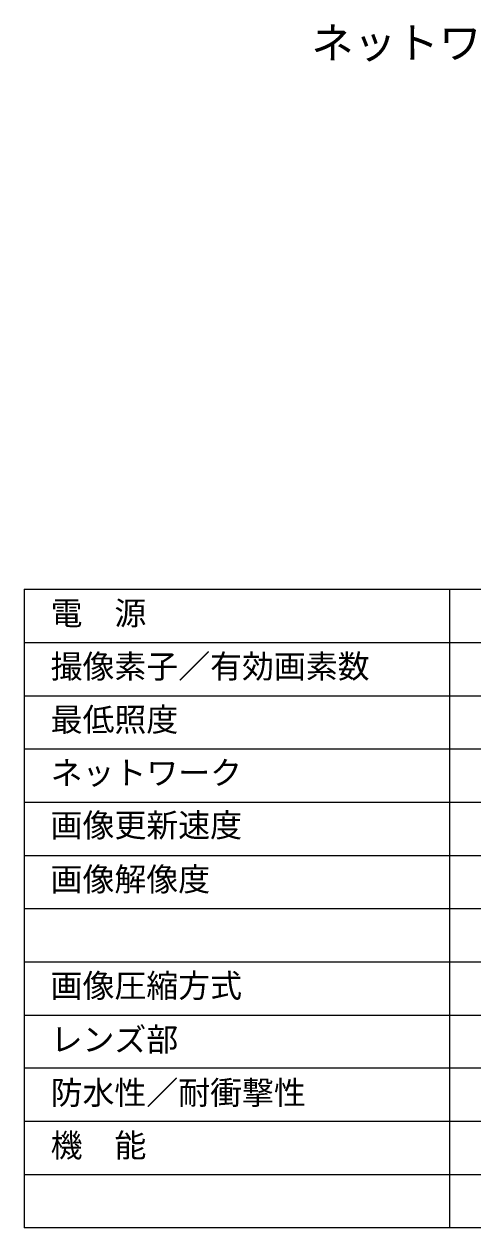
# Model space of a CAD drawing. Units: millimetres, scale not verified. Extents: x -62 to 63, y -56 to 57.
# Drawn here: x -62.5 to -20.3, y -56.4 to 56.7 of the extents above; entities that cross this region are included whole.
import ezdxf
from ezdxf.enums import TextEntityAlignment as Align

# ---------------------------------------------------------------- set-up
doc = ezdxf.new("R2010")
doc.units = ezdxf.units.MM
doc.header["$LTSCALE"] = 0.125
doc.layers.add('0-1_MOJI1', color=7, linetype='Continuous')
doc.layers.add('0-2_WAKU', color=1, linetype='Continuous', lineweight=18)
doc.styles.add('ＭＳ ゴシック', font='')
doc.styles.get('ＭＳ ゴシック').set_extended_font_data('MS Gothic')

msp = doc.modelspace()

# ---------------------------------------------------------------- linework, layer by layer
at = {"layer": '0-2_WAKU', "color": 4}
for p, q in [((-62.4897, 3.6325), (62.5103, 3.6325)), ((-62.4897, 3.6325), (-62.4897, -56.3675)), ((-22.4897, 3.6325), (-22.4897, -56.3675)), ((62.5103, -56.3675), (-62.4897, -56.3675))]:
    msp.add_line(p, q, dxfattribs=at)
at = {"layer": '0-2_WAKU'}
for p, q in [((-62.4897, -1.3675), (62.5103, -1.3675)), ((-62.4897, -6.3675), (62.5103, -6.3675)), ((-62.4897, -11.3675), (62.5103, -11.3675)), ((-62.4897, -16.3675), (62.5103, -16.3675)), ((-62.4897, -21.3675), (62.5103, -21.3675)), ((-62.4897, -26.3675), (62.5103, -26.3675)), ((-62.4897, -31.3675), (62.5103, -31.3675)), ((-62.4897, -36.3675), (62.5103, -36.3675)), ((62.5103, -41.3675), (-62.4897, -41.3675)), ((62.5103, -46.3675), (-62.4897, -46.3675)), ((62.5103, -51.3675), (-62.4897, -51.3675))]:
    msp.add_line(p, q, dxfattribs=at)

# ---------------------------------------------------------------- texts
at = {"layer": '0-1_MOJI1', "style": 'ＭＳ ゴシック'}
for s, height, p in [('ネットワークカメラ', 2.933, (-35.4897, 52.6325)), ('電\u3000源', 2.199, (-59.9897, -0.3675)), ('撮像素子／有効画素数', 2.199, (-59.9897, -5.3675)), ('最低照度', 2.199, (-59.9897, -10.3675)), ('ネットワーク', 2.199, (-59.9897, -15.3675)), ('画像更新速度', 2.199, (-59.9897, -20.293)), ('画像解像度', 2.199, (-59.9897, -25.3675)), ('画像圧縮方式', 2.199, (-59.9897, -35.3675)), ('レンズ部', 2.199, (-59.9897, -40.4218)), ('防水性／耐衝撃性', 2.199, (-59.9897, -45.4218)), ('機\u3000能', 2.199, (-59.9897, -50.3675))]:
    msp.add_text(s, height=height, dxfattribs=at).set_placement(p, align=Align.BOTTOM_LEFT)

doc.saveas('drawing.dxf')
